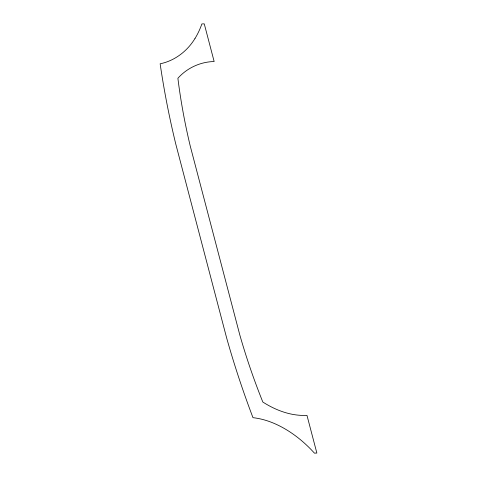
<?xml version="1.0" encoding="UTF-8"?>
<svg xmlns="http://www.w3.org/2000/svg" width="477" height="477" viewBox="0 0 477 477"><rect width="100%" height="100%" fill="white"/><g stroke="black" fill="none" stroke-linecap="round" stroke-linejoin="round"><path stroke-width="0.72" d="M194.98 38.512C187.318 51.111 174.713 60.841 160.141 63.793A737.633 538.968 59.2 0 0 175.757 143.976L226.641 337.937A737.633 538.968 59.2 0 0 252.977 417.667A94.243 68.861 59.2 0 1 268.784 421.322C280.261 425.365 290.779 431.798 300.17 439.484A109.418 79.951 59.2 0 1 314.456 453.15L316.859 453.049L306.973 415.366C291.232 416.171 275.903 410.423 262.821 402.022A525.058 383.645 59.2 0 1 239.782 334.854L190.21 145.896A525.058 383.645 59.2 0 1 177.891 78.276C187.02 67.978 200.394 61.807 214.149 61.533L204.263 23.85L201.86 23.945A109.257 79.832 59.2 0 1 194.98 38.512"/></g></svg>
